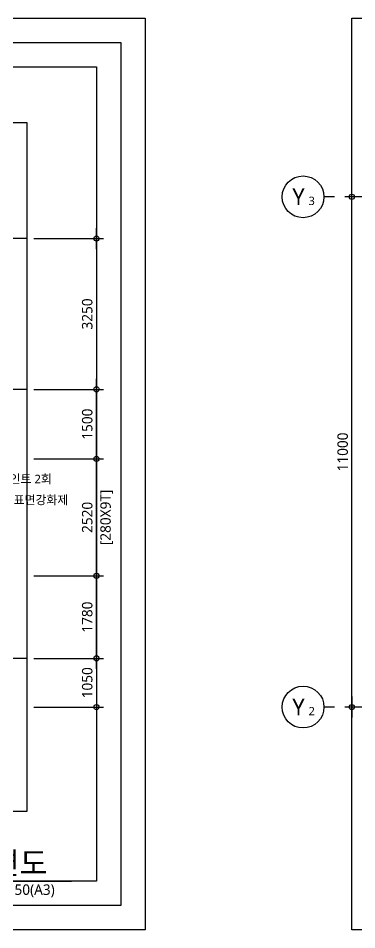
# Model space of a CAD drawing. Header units: millimetres. Extents: x -26983 to 60590, y 825 to 42375.
# Drawn here: x 17668 to 24957, y 22125 to 41775 of the extents above; entities that cross this region are included whole.
import ezdxf
from ezdxf.enums import TextEntityAlignment as Align

# ---------------------------------------------------------------- set-up
doc = ezdxf.new("R2010")
doc.units = ezdxf.units.MM
doc.header["$LTSCALE"] = 100
doc.header["$MEASUREMENT"] = 0
doc.header["$PDSIZE"] = -10
doc.linetypes.add('CEN', pattern=[62, 60, -1, 0, -1])
doc.layers.get('0').update_dxf_attribs({"linetype": 'CONTINUOUS'})
doc.layers.get('Defpoints').update_dxf_attribs({"color": 171, "linetype": 'CONTINUOUS'})
for name, color, linetype in [('CEN(ST)', 1, 'CEN'), ('NDIM', 7, 'CONTINUOUS'), ('SYM', 7, 'CONTINUOUS'), ('SYM(AXIS)', 7, 'CONTINUOUS'), ('TEXT', 3, 'CONTINUOUS'), ('TEXT(AXIS)', 2, 'CONTINUOUS'), ('TEXT(노트)', 7, 'CONTINUOUS')]:
    doc.layers.add(name, color=color, linetype=linetype)
doc.styles.add('CGS', font='cgse', dxfattribs={"bigfont": 'cgs'})
doc.styles.add('나눔바른고딕', font='NanumBarunGothic.ttf')
doc.dimstyles.new('NDIM 1200', dxfattribs={"dimscale": 75, "dimtxt": 3, "dimasz": 1, "dimexe": 2, "dimexo": 2, "dimgap": 1, "dimtad": 1, "dimdec": 0, "dimdsep": 46, "dimtxsty": 'CGS', "dimblk": 'DOT0', "dimcen": 1, "dimdle": 8, "dimclrd": 256, "dimclre": 256, "dimclrt": 256, "dimadec": 0, "dimazin": 0, "dimtfac": 1, "dimtdec": 0, "dimtix": 1, "dimtmove": 2, "dimatfit": 3, "dimldrblk": 'DOT0', "dimfxl": 1, "dimtolj": 1, "dimtzin": 0, "dimlwd": -1, "dimlwe": -1, "dimarcsym": 0})

# ---------------------------------------------------------------- blocks, each defined once
blk = doc.blocks.new('A$C2F20087E')
at = {"layer": 'SYM(AXIS)'}
blk.add_line((600, 0), (600, 300), dxfattribs=at)
blk.add_circle((600, 900), 600, dxfattribs=at)
blk = doc.blocks.new('DOT0')
blk.add_line((-3, 0), (3, 0))
at = {"color": 6}
blk.add_circle((0, 0), 0.75, dxfattribs=at)
blk = doc.blocks.new('*D23')
at = {"layer": 'Defpoints', "color": 0, "ltscale": 0.4, "transparency": 16777216}
for p in [(24851, 37925), (27401, 37925), (27401, 26925)]:
    blk.add_point(p, dxfattribs=at)
at = {"layer": 'NDIM', "ltscale": 0.4, "transparency": 16777216}
for p, q in [((27251, 37925), (24701, 37925)), ((24851, 27000), (24851, 37850)), ((27251, 26925), (24701, 26925))]:
    blk.add_line(p, q, dxfattribs=at)
at = {"layer": 'NDIM', "ltscale": 0.4, "transparency": 16777216, "xscale": 75, "yscale": 75, "zscale": 75}
for p, rotation in [((24851, 37925), 90), ((24851, 26925), 270)]:
    blk.add_blockref('DOT0', p, dxfattribs=dict(at, rotation=rotation))
at = {"layer": 'NDIM', "ltscale": 0.4, "transparency": 16777216, "insert": (24654, 32425), "char_height": 225, "attachment_point": 5, "rotation": 90, "style": '나눔바른고딕'}
blk.add_mtext('\\A1;11000', dxfattribs=at)
blk = doc.blocks.new('*D27')
at = {"layer": 'Defpoints', "color": 0, "ltscale": 0.4, "transparency": 16777216}
for p in [(17851, 29755), (19351, 29755), (17851, 27975)]:
    blk.add_point(p, dxfattribs=at)
at = {"layer": 'NDIM', "ltscale": 0.4, "transparency": 16777216}
for p, q in [((18001, 29755), (19501, 29755)), ((19351, 28050), (19351, 29680)), ((18001, 27975), (19501, 27975))]:
    blk.add_line(p, q, dxfattribs=at)
at = {"layer": 'NDIM', "ltscale": 0.4, "transparency": 16777216, "xscale": 75, "yscale": 75, "zscale": 75}
for p, rotation in [((19351, 29755), 90), ((19351, 27975), 270)]:
    blk.add_blockref('DOT0', p, dxfattribs=dict(at, rotation=rotation))
at = {"layer": 'NDIM', "ltscale": 0.4, "transparency": 16777216, "insert": (19154, 28865), "char_height": 225, "attachment_point": 5, "rotation": 90, "style": '나눔바른고딕'}
blk.add_mtext('\\A1;1780', dxfattribs=at)
blk = doc.blocks.new('*D28')
at = {"layer": 'Defpoints', "color": 0, "ltscale": 0.4, "transparency": 16777216}
for p in [(17851, 32275), (19351, 32275), (17851, 29755)]:
    blk.add_point(p, dxfattribs=at)
at = {"layer": 'NDIM', "ltscale": 0.4, "transparency": 16777216}
for p, q in [((18001, 32275), (19501, 32275)), ((19351, 29830), (19351, 32200)), ((18001, 29755), (19501, 29755))]:
    blk.add_line(p, q, dxfattribs=at)
at = {"layer": 'NDIM', "ltscale": 0.4, "transparency": 16777216, "xscale": 75, "yscale": 75, "zscale": 75}
for p, rotation in [((19351, 32275), 90), ((19351, 29755), 270)]:
    blk.add_blockref('DOT0', p, dxfattribs=dict(at, rotation=rotation))
at = {"layer": 'NDIM', "ltscale": 0.4, "transparency": 16777216, "char_height": 225, "attachment_point": 5, "rotation": 90, "style": '나눔바른고딕'}
for s, insert in [('\\A1;[280X9T]', (19572, 31015)), ('\\A1;2520', (19154, 31015))]:
    blk.add_mtext(s, dxfattribs=dict(at, insert=insert))
blk = doc.blocks.new('*D29')
at = {"layer": 'Defpoints', "color": 0, "ltscale": 0.4, "transparency": 16777216}
for p in [(17851, 33775), (19351, 33775), (17851, 32275)]:
    blk.add_point(p, dxfattribs=at)
at = {"layer": 'NDIM', "ltscale": 0.4, "transparency": 16777216}
for p, q in [((18001, 33775), (19501, 33775)), ((19351, 32350), (19351, 33700)), ((18001, 32275), (19501, 32275))]:
    blk.add_line(p, q, dxfattribs=at)
at = {"layer": 'NDIM', "ltscale": 0.4, "transparency": 16777216, "xscale": 75, "yscale": 75, "zscale": 75}
for p, rotation in [((19351, 33775), 90), ((19351, 32275), 270)]:
    blk.add_blockref('DOT0', p, dxfattribs=dict(at, rotation=rotation))
at = {"layer": 'NDIM', "ltscale": 0.4, "transparency": 16777216, "insert": (19154, 33025), "char_height": 225, "attachment_point": 5, "rotation": 90, "style": '나눔바른고딕'}
blk.add_mtext('\\A1;1500', dxfattribs=at)
blk = doc.blocks.new('*D82')
at = {"layer": 'Defpoints', "color": 0, "ltscale": 0.4, "transparency": 16777216}
for p in [(17851, 27975), (17851, 26925), (19351, 26925)]:
    blk.add_point(p, dxfattribs=at)
at = {"layer": 'NDIM', "ltscale": 0.4, "transparency": 16777216}
for p, q in [((18001, 27975), (19501, 27975)), ((19351, 27900), (19351, 27000)), ((18001, 26925), (19501, 26925))]:
    blk.add_line(p, q, dxfattribs=at)
at = {"layer": 'NDIM', "ltscale": 0.4, "transparency": 16777216, "xscale": 75, "yscale": 75, "zscale": 75}
for p, rotation in [((19351, 27975), 90), ((19351, 26925), 270)]:
    blk.add_blockref('DOT0', p, dxfattribs=dict(at, rotation=rotation))
at = {"layer": 'NDIM', "ltscale": 0.4, "transparency": 16777216, "insert": (19154, 27450), "char_height": 225, "attachment_point": 5, "rotation": 90, "style": '나눔바른고딕'}
blk.add_mtext('\\A1;1050', dxfattribs=at)
blk = doc.blocks.new('*D83')
at = {"layer": 'Defpoints', "color": 0, "ltscale": 0.4, "transparency": 16777216}
for p in [(17851, 37025), (17851, 33775), (19351, 33775)]:
    blk.add_point(p, dxfattribs=at)
at = {"layer": 'NDIM', "ltscale": 0.4, "transparency": 16777216}
for p, q in [((18001, 37025), (19501, 37025)), ((19351, 36950), (19351, 33850)), ((18001, 33775), (19501, 33775))]:
    blk.add_line(p, q, dxfattribs=at)
at = {"layer": 'NDIM', "ltscale": 0.4, "transparency": 16777216, "xscale": 75, "yscale": 75, "zscale": 75}
for p, rotation in [((19351, 37025), 90), ((19351, 33775), 270)]:
    blk.add_blockref('DOT0', p, dxfattribs=dict(at, rotation=rotation))
at = {"layer": 'NDIM', "ltscale": 0.4, "transparency": 16777216, "insert": (19154, 35400), "char_height": 225, "attachment_point": 5, "rotation": 90, "style": '나눔바른고딕'}
blk.add_mtext('\\A1;3250', dxfattribs=at)

msp = doc.modelspace()

# ---------------------------------------------------------------- linework, layer by layer
at = {"layer": 'CEN(ST)', "ltscale": 10000}
for p, q in [((17851.3, 37025), (8251.3, 37025)), ((17851.3, 33775), (8251.3, 33775)), ((17851.3, 27975), (8251.3, 27975))]:
    msp.add_line(p, q, dxfattribs=at)
at = {"layer": 'Defpoints', "ltscale": 10000}
for points in [[(5770.5, 41775), (20401.3, 41775), (20401.3, 22125), (5770.5, 22125)], [(24851.3, 41775), (38151.3, 41775), (38151.3, 22125), (24851.3, 22125)], [(6295.5, 41250), (19876.3, 41250), (19876.3, 22650), (6295.5, 22650)], [(6820.5, 40725), (19351.3, 40725), (19351.3, 23175), (6820.5, 23175)], [(8251.3, 39525), (17851.3, 39525), (17851.3, 24675), (8251.3, 24675)]]:
    msp.add_lwpolyline(points, close=True, dxfattribs=at)
at = {"layer": 'SYM'}
msp.add_line((8686.9, 23175), (18815.7, 23175), dxfattribs=at)

# ---------------------------------------------------------------- block references
at = {"xscale": 0.75, "yscale": 0.75, "zscale": 0.75, "rotation": 89.99999999999932}
for p in [(24476.3, 37475), (24476.3, 26475)]:
    msp.add_blockref('A$C2F20087E', p, dxfattribs=at)

# ---------------------------------------------------------------- texts
at = {"layer": 'TEXT', "style": '나눔바른고딕'}
msp.add_text('계단실F 지하2층 확대 평면도', height=480, dxfattribs=at).set_placement((18300, 23560.5), align=Align.MIDDLE_RIGHT)
msp.add_text('SCALE: 1/150(A3)', height=225, dxfattribs=at).set_placement((18453.1, 23102.3), align=Align.TOP_RIGHT)
at = {"layer": 'TEXT(AXIS)', "style": '나눔바른고딕'}
for s, height, p in [('Y', 360, (23702.6, 37928)), ('3', 180, (23987, 37838)), ('Y', 360, (23702.6, 26928)), ('2', 180, (23987, 26838))]:
    msp.add_text(s, height=height, dxfattribs=at).set_placement(p, align=Align.MIDDLE)
at = {"layer": 'TEXT(노트)', "style": '나눔바른고딕'}
msp.add_text('외부용수성페인트 2회', height=187.5, dxfattribs=at).set_placement((18390.6, 31840.8), align=Align.MIDDLE_RIGHT)
msp.add_text('콘크리트표면강화제', height=187.5, dxfattribs=at).set_placement((16627.8, 31390.2), align=Align.MIDDLE_LEFT)

# ---------------------------------------------------------------- dimensions: what is measured, and where the dimension line sits
at = {"layer": 'NDIM', "ltscale": 0.4}
for base, p1, p2, angle, picture, middle in [((24851.3, 37925), (27401.3, 26925), (27401.3, 37925), 90, '*D23', (24654.1, 32425)), ((19351.3, 33775), (17851.3, 37025), (17851.3, 33775), 270, '*D83', (19154, 35400)), ((19351.3, 33775), (17851.3, 32275), (17851.3, 33775), 90, '*D29', (19154.1, 33025)), ((19351.3, 29755), (17851.3, 27975), (17851.3, 29755), 90, '*D27', (19154.1, 28865)), ((19351.3, 26925), (17851.3, 27975), (17851.3, 26925), 270, '*D82', (19154.1, 27450))]:
    dim = msp.add_linear_dim(base=base, p1=p1, p2=p2, angle=angle, dimstyle='NDIM 1200', override={"dimtxsty": '나눔바른고딕'}, dxfattribs=at)
    dim.commit()
    dim.dimension.update_dxf_attribs({"geometry": picture, "text_midpoint": middle})
dim = msp.add_linear_dim(base=(19351.3, 32275), p1=(17851.3, 29755), p2=(17851.3, 32275), angle=90, text='<>\\X[280X9T]', dimstyle='NDIM 1200', override={"dimtxsty": '나눔바른고딕'}, dxfattribs=at)
dim.commit()
dim.dimension.update_dxf_attribs({"geometry": '*D28', "text_midpoint": (19351.3, 31015)})

doc.saveas('drawing.dxf')
